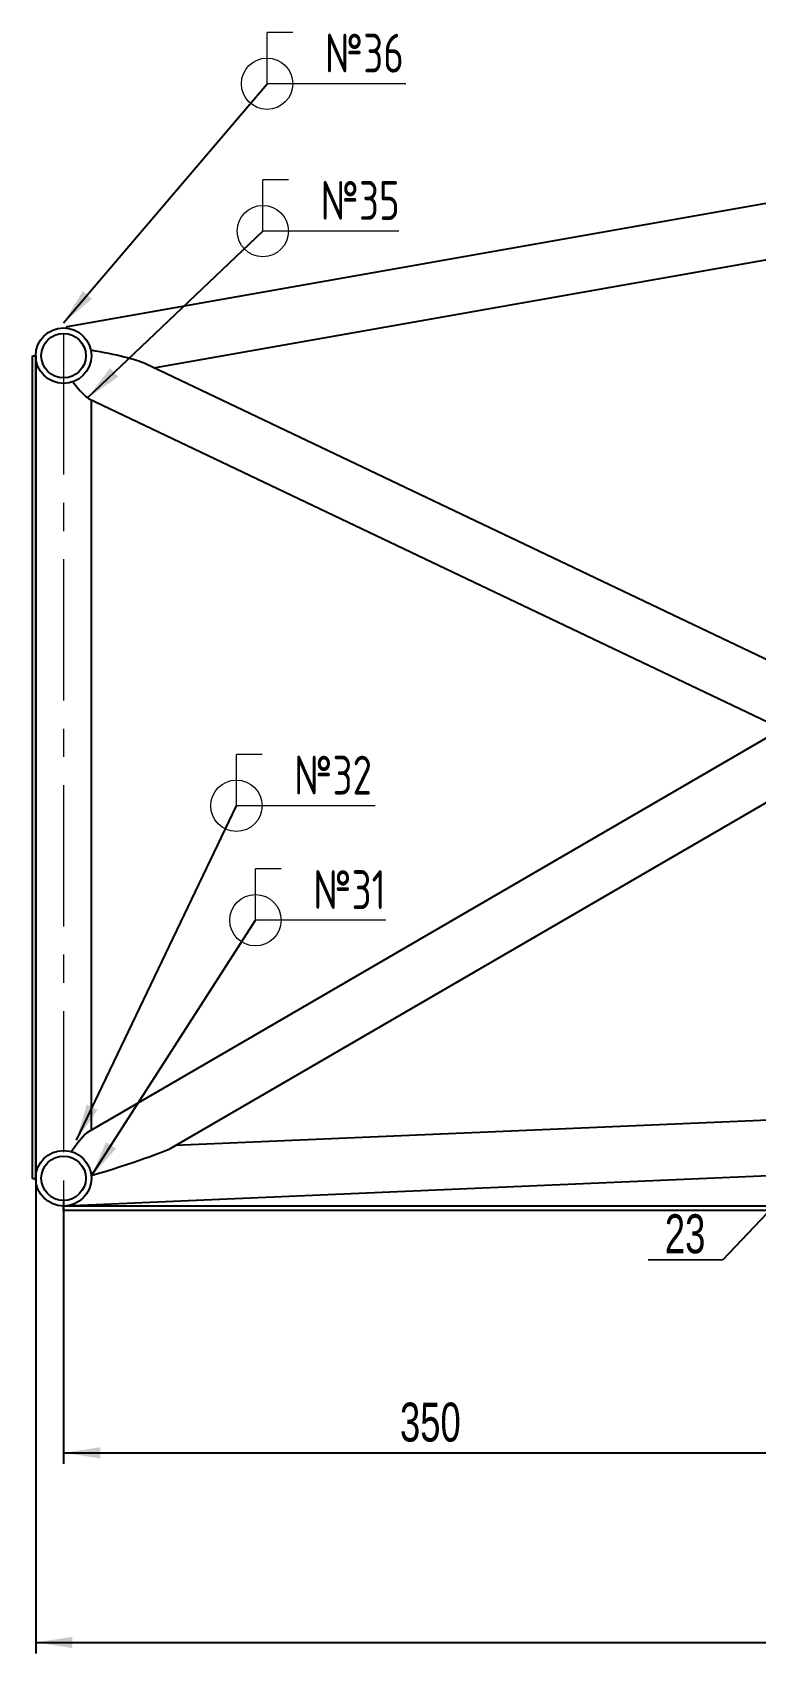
# Model space of a CAD drawing. Header units: millimetres. Extents: x -1160 to 841, y -1082 to 594.
# Drawn here: x 190.5 to 255.5, y 312.6 to 458.5 of the extents above; entities that cross this region are included whole.
import ezdxf

# ---------------------------------------------------------------- set-up
doc = ezdxf.new("R2010")
doc.units = ezdxf.units.MM
doc.linetypes.add('CENTERX2', pattern=[20.32, 12.7, -2.54, 2.54, -2.54])
doc.layers.add('FORMAT', color=7, linetype='Continuous')
doc.styles.add('SLDTEXTSTYLE0', font='TXT', dxfattribs={"width": 0.7, "bigfont": 'bigfont'})
doc.styles.add('SLDTEXTSTYLE1', font='TXT', dxfattribs={"width": 0.7})
doc.dimstyles.new('SLDDIMSTYLE0', dxfattribs={"dimtxt": 3.5, "dimasz": 3.302, "dimexe": 0, "dimexo": 0.0625, "dimgap": 0.875, "dimtad": 1, "dimdec": 0, "dimlfac": 5, "dimrnd": 1e-09, "dimzin": 12, "dimdsep": 46, "dimtxsty": 'SLDTEXTSTYLE1', "dimsah": 1, "dimcen": 0.09, "dimadec": 0, "dimazin": 3, "dimtfac": 1, "dimtdec": 0, "dimtofl": 0, "dimtmove": 0, "dimatfit": 3, "dimfxl": 0, "dimfrac": 2, "dimtolj": 1, "dimtzin": 12, "dimarcsym": 0})
doc.dimstyles.new('SLDDIMSTYLE3', dxfattribs={"dimtxt": 0.18, "dimasz": 3.302, "dimexe": 0, "dimexo": 0.0625, "dimgap": 0, "dimtad": 0, "dimtih": 1, "dimtoh": 1, "dimdec": 0, "dimrnd": 1e-09, "dimzin": 0, "dimdsep": 46, "dimtxsty": 'Standard', "dimsah": 1, "dimcen": 0.09, "dimadec": 0, "dimazin": 0, "dimtfac": 3.302, "dimtdec": 0, "dimtofl": 0, "dimtmove": 0, "dimatfit": 3, "dimfxl": 0, "dimfrac": 2, "dimtolj": 1, "dimtzin": 0, "dimarcsym": 0})
doc.dimstyles.new('SLDDIMSTYLE4', dxfattribs={"dimtxt": 0.18, "dimasz": 3.302, "dimexe": 0, "dimexo": 0.0625, "dimgap": 0, "dimtad": 0, "dimtih": 1, "dimtoh": 1, "dimdec": 0, "dimrnd": 1e-09, "dimzin": 0, "dimdsep": 46, "dimtxsty": 'Standard', "dimsah": 1, "dimcen": 0.09, "dimadec": 0, "dimazin": 0, "dimtfac": 3.302, "dimtdec": 0, "dimtofl": 0, "dimtmove": 0, "dimatfit": 3, "dimfxl": 0, "dimfrac": 2, "dimtolj": 1, "dimtzin": 0, "dimarcsym": 0})

# ---------------------------------------------------------------- blocks, each defined once
blk = doc.blocks.new('_D_3')
at = {"layer": 'FORMAT'}
for p, q in [((619.26, 355.93), (619.26, 312.63)), ((190.76, 355.39), (190.76, 312.63)), ((190.76, 313.63), (619.26, 313.63))]:
    blk.add_line(p, q, dxfattribs=at)
for points in [[(190.76, 313.63), (194.06, 313.12), (194.06, 314.13)], [(619.26, 313.63), (615.96, 314.13), (615.96, 313.12)]]:
    blk.add_solid(points, dxfattribs=at)
at = {"layer": 'FORMAT', "insert": (445.14, 318.14), "char_height": 3.5, "attachment_point": 1, "style": 'SLDTEXTSTYLE1'}
blk.add_mtext('2142*', dxfattribs=at)
blk = doc.blocks.new('_D_4')
at = {"layer": 'FORMAT'}
for p, q in [((263.26, 364.08), (263.26, 329.69)), ((193.26, 353.39), (193.26, 329.69)), ((193.26, 330.69), (263.26, 330.69))]:
    blk.add_line(p, q, dxfattribs=at)
for points in [[(193.26, 330.69), (196.56, 330.18), (196.56, 331.19)], [(263.26, 330.69), (259.96, 331.19), (259.96, 330.18)]]:
    blk.add_solid(points, dxfattribs=at)
at = {"layer": 'FORMAT', "insert": (223.52, 335.2), "char_height": 3.5, "attachment_point": 1, "style": 'SLDTEXTSTYLE1'}
blk.add_mtext('350', dxfattribs=at)
blk = doc.blocks.new('SW_NOTE_7')
at = {"color": 0, "linetype": 'Continuous', "lineweight": 0}
for p, q in [((-6.72, 0), (0, 0)), ((0, 0), (-6.72, 0)), ((-6.72, 0), (0, 0)), ((0, 0), (-6.72, 0)), ((-6.72, 0), (0, 0)), ((0, 0), (-6.72, 0))]:
    blk.add_line(p, q, dxfattribs=at)
at = {"color": 0, "linetype": 'Continuous', "lineweight": 0, "insert": (-3.39, 4.1), "char_height": 3.5, "attachment_point": 2, "style": 'SLDTEXTSTYLE1'}
blk.add_mtext('23', dxfattribs=at)
blk = doc.blocks.new('SW_WELDSYMBOL_0')
at = {"color": 0, "linetype": 'Continuous', "lineweight": 0}
for p, q in [((0, 0), (0, 4.61)), ((2.31, 4.61), (0, 4.61)), ((11.73, 0), (0, 0))]:
    blk.add_line(p, q, dxfattribs=at)
blk.add_circle((0, 0), 2.31, dxfattribs=at)
at = {"color": 0, "linetype": 'Continuous', "lineweight": 0, "insert": (5.2, 4.5), "char_height": 3.5, "attachment_point": 1, "style": 'SLDTEXTSTYLE0'}
blk.add_mtext('\\M+1878231', dxfattribs=at)
blk = doc.blocks.new('SW_WELDSYMBOL_12')
at = {"color": 0, "linetype": 'Continuous', "lineweight": 0}
for p, q in [((0, 0), (0, 4.61)), ((2.31, 4.61), (0, 4.61)), ((12.23, 0), (0, 0))]:
    blk.add_line(p, q, dxfattribs=at)
blk.add_circle((0, 0), 2.31, dxfattribs=at)
at = {"color": 0, "linetype": 'Continuous', "lineweight": 0, "insert": (5.2, 4.5), "char_height": 3.5, "attachment_point": 1, "style": 'SLDTEXTSTYLE0'}
blk.add_mtext('\\M+1878235', dxfattribs=at)
blk = doc.blocks.new('SW_WELDSYMBOL_13')
at = {"color": 0, "linetype": 'Continuous', "lineweight": 0}
for p, q in [((0, 0), (0, 4.61)), ((2.31, 4.61), (0, 4.61)), ((12.47, 0), (0, 0))]:
    blk.add_line(p, q, dxfattribs=at)
blk.add_circle((0, 0), 2.31, dxfattribs=at)
at = {"color": 0, "linetype": 'Continuous', "lineweight": 0, "insert": (5.2, 4.5), "char_height": 3.5, "attachment_point": 1, "style": 'SLDTEXTSTYLE0'}
blk.add_mtext('\\M+1878236', dxfattribs=at)
blk = doc.blocks.new('SW_WELDSYMBOL_40')
at = {"color": 0, "linetype": 'Continuous', "lineweight": 0}
for p, q in [((0, 0), (0, 4.61)), ((2.31, 4.61), (0, 4.61)), ((12.47, 0), (0, 0))]:
    blk.add_line(p, q, dxfattribs=at)
blk.add_circle((0, 0), 2.31, dxfattribs=at)
at = {"color": 0, "linetype": 'Continuous', "lineweight": 0, "insert": (5.2, 4.5), "char_height": 3.5, "attachment_point": 1, "style": 'SLDTEXTSTYLE0'}
blk.add_mtext('\\M+1878232', dxfattribs=at)

msp = doc.modelspace()

# ---------------------------------------------------------------- linework, layer by layer
at = {"color": 7, "linetype": 'Continuous', "lineweight": 25}
for p, q in [((261.566562, 444.005014), (193.588822, 431.985738)), ((201.38663, 428.286929), (260.762283, 438.785253)), ((190.462283, 355.377317), (190.462283, 429.377317)), ((190.462283, 429.377317), (190.762283, 429.377317)), ((190.762283, 429.389225), (190.762283, 355.389225)), ((190.762283, 355.377317), (190.762283, 429.377317)), ((260.402515, 400.162899), (200.561414, 428.680186)), ((195.519526, 425.544172), (257.908061, 395.812904)), ((195.762283, 359.73152), (195.762283, 425.428486)), ((257.908713, 395.813282), (195.495006, 359.576341)), ((202.960379, 358.129056), (260.762283, 391.688418)), ((260.762283, 360.80215), (203.296534, 358.324225)), ((190.462283, 355.377317), (190.762283, 355.377317)), ((193.369983, 352.891546), (261.639794, 355.835342)), ((193.262283, 352.489225), (193.262283, 352.889225)), ((263.262283, 352.889225), (193.262283, 352.889225)), ((263.262283, 352.489225), (193.262283, 352.489225))]:
    msp.add_line(p, q, dxfattribs=at)
for centre, radius in [((193.262283, 429.389225), 2.5), ((193.262283, 429.389225), 2), ((193.262283, 355.389225), 2.5), ((193.262283, 355.389225), 2)]:
    msp.add_circle(centre, radius, dxfattribs=at)
for centre, major_axis, ratio, start_param, end_param in [((193.262283, 429.389225), (0.352373, 2.597127), 0.1745142402, 0.0558163131, 0.3098577989), ((193.262283, 429.389225), (7.6809, -1.04213), 0.1103549183, 0.3319233009, 1.2609385279), ((193.262283, 429.389225), (-2.438556, 3.863393), 0.1425843553, 2.1338382971, 2.9194257611), ((193.262283, 355.389225), (2.432263, 4.224641), 0.1368186975, 0.2333150042, 1.0484117461), ((193.262283, 355.389225), (9.851462, 2.881535), 0.0476607301, 4.9538558985, 6.0920197278)]:
    msp.add_ellipse(centre, major_axis=major_axis, ratio=ratio, start_param=start_param, end_param=end_param, dxfattribs=at)
msp.add_open_spline([(194.391281, 431.619777), (194.393778, 431.619798), (194.396525, 431.618402), (194.399515, 431.61559)], degree=3, dxfattribs=at)
at = {"layer": 'FORMAT', "linetype": 'CENTERX2', "lineweight": 18}
msp.add_line((193.262283, 431.389225), (193.262283, 353.389225), dxfattribs=at)

# ---------------------------------------------------------------- block references
at = {"color": 7, "linetype": 'Continuous', "lineweight": 0}
for name, p in [('SW_WELDSYMBOL_13', (211.569638, 453.857094)), ('SW_WELDSYMBOL_12', (211.185395, 440.600711)), ('SW_WELDSYMBOL_40', (208.806327, 388.897828)), ('SW_WELDSYMBOL_0', (210.522832, 378.599771)), ('SW_NOTE_7', (252.554745, 348.043635))]:
    msp.add_blockref(name, p, dxfattribs=at)

# ---------------------------------------------------------------- dimensions: what is measured, and where the dimension line sits
at = {"layer": 'FORMAT'}
for base, p1, p2, picture, middle in [((263.262283, 330.68681), (193.262283, 353.389225), (263.262283, 364.082415), '_D_4', (226.628992, 330.68681)), ((619.2622825755, 313.6257654554), (190.7622825755, 355.3892249806), (619.2622825755, 355.934986226), '_D_3', (450.3687373126, 313.6257654554))]:
    dim = msp.add_linear_dim(base=base, p1=p1, p2=p2, dimstyle='SLDDIMSTYLE0', dxfattribs=at)
    dim.commit()
    dim.dimension.update_dxf_attribs({"geometry": picture, "text_midpoint": middle, "dimtype": 160})

# ---------------------------------------------------------------- leaders
at = {"color": 7, "linetype": 'Continuous', "lineweight": 0}
for points, dimstyle in [([(193.262283, 432.339487), (211.569638, 453.857094)], 'SLDDIMSTYLE4'), ([(195.423701, 425.599182), (211.185395, 440.600711)], 'SLDDIMSTYLE4'), ([(194.413073, 358.800766), (208.806327, 388.897828)], 'SLDDIMSTYLE4'), ([(195.755795, 355.56922), (210.522832, 378.599771)], 'SLDDIMSTYLE4'), ([(260.684932, 356.642466), (252.554745, 348.043635)], 'SLDDIMSTYLE3')]:
    msp.add_leader(points, dimstyle=dimstyle, dxfattribs=at)

doc.saveas('drawing.dxf')
